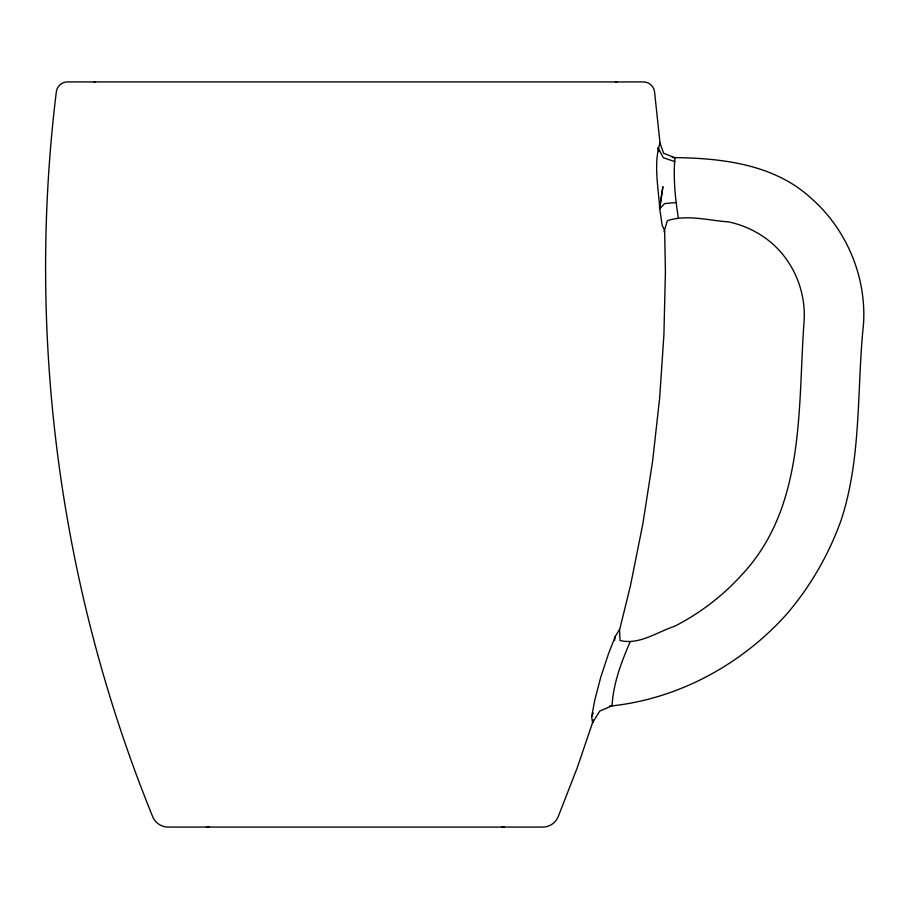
<?xml version="1.0" encoding="UTF-8"?>
<svg xmlns="http://www.w3.org/2000/svg" width="909" height="909" viewBox="0 0 909 909"><rect width="100%" height="100%" fill="white"/><g stroke="black" fill="none" stroke-linecap="round" stroke-linejoin="round"><path stroke-width="1.36" d="M678.33 217.717C675.182 197.901 673.126 177.812 674.955 157.746L663.615 153.269L660.014 143.054C653.332 163.779 658.423 186.788 659.661 208.15L662.206 225.5L664.627 230.42L665.422 271.496L663.911 334.83L659.639 398.04L652.628 461.011L642.902 523.607L630.448 585.726L619.563 630.017L620.04 640.504C639.288 645.208 657.241 631.96 674.819 626.176C700.294 613.12 723.155 595.531 742.312 574.272C805.919 505.915 797.659 407.516 804.067 321.536C806.113 292.391 794.193 262.781 772.207 243.476C759.731 232.727 744.619 225.262 728.507 221.876C708.304 220.478 687.022 214.194 667.331 220.728L664.013 231.715M659.764 208.161L662.888 186.686L659.661 208.15L660.411 205.514M614.609 640.504L615.245 636.459L619.438 629.482M659.514 144.929L660.218 144.917L654.56 91.923C654.071 86.4 648.992 81.833 643.436 81.924L67.436 81.924C61.892 81.833 56.801 86.4 56.313 91.923C26.281 336.41 59.71 588.339 152.61 816.487C154.973 822.747 161.404 827.145 168.097 827.076L542.775 827.076C549.479 827.145 555.899 822.747 558.274 816.487L577.135 768.037L592.566 722.7L591.645 716.758L594.713 700.396L600.633 677.625L608.405 654.003L615.245 636.459M659.866 208.15L659.707 208.865L664.559 203.616L676.069 202.514M592.52 722.746L593.407 720.042M591.645 716.758L593.282 713.031M630.017 642.061C621.336 662.241 613.2 683.682 612.075 705.804L599.826 710.997L592.566 722.7M609.394 706.157C677.637 699.441 741.699 664.638 787.137 613.655C810.76 585.862 829.11 554.013 841.302 519.63C861.902 456.409 856.653 388.802 863.55 323.49C866.413 276.711 846.654 229.534 811.51 198.56C774.014 163.813 721.064 158.018 672.262 157.575M206.411 827.076L209.161 826.804M615.325 82.037L616.961 81.924M93.911 81.924L95.559 82.037M501.711 826.804L504.472 827.076M674.933 161.688L663.286 157.677L658.025 147.61L658.65 151.542"/></g></svg>
